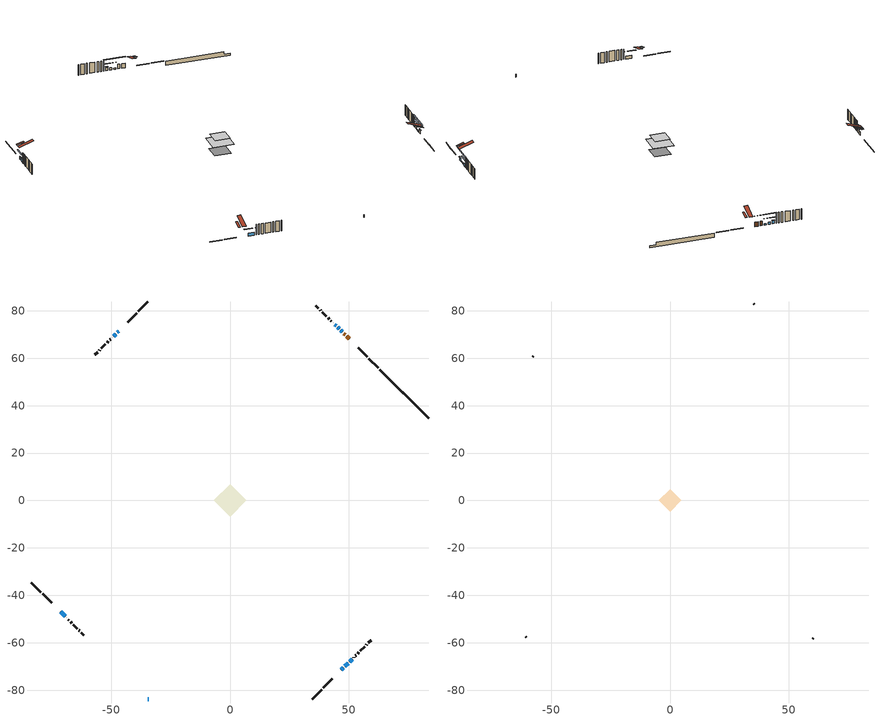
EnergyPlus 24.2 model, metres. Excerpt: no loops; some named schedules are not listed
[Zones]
conditioned space
 floor adiabatic (AdiabaticFloorConstruction): -6.76,0 0,6.76 6.76,0 0,-6.76 z3.35
 floor foundation (Slab1 construction): -5.14,0.12 -0.12,5.14 5.14,-0.12 0.12,-5.14 z-1.16
 wall outside (RimJoist1 construction): 34.68,-83.71 38.66,-79.73 / -83.71,-34.68 -79.73,-38.66 / -34.68,83.71 -38.66,79.73 / 62.51,55.88 58.52,59.87 z0.91:1.21
 wall outside (RimJoist2 construction): 39.32,-79.07 43.17,-75.22 / -79.07,-39.32 -75.22,-43.17 / -39.32,79.07 -43.17,75.22 / 57.86,60.52 54.01,64.38 z0.91:1.21
 wall outside (AdiabaticWallConstruction 1): 50.23,68.16 49.2,69.18 / 48.55,69.84 47.96,70.42 z0.91:2.94
 wall outside (AdiabaticWallConstruction): -34.68,-83.71 -34.26,-83.71 / 50.42,-67.96 51.5,-66.89 z0.91:2.13; 46.96,-71.43 47.78,-70.61 / -48.19,70.2 -49.02,69.37 z0.91:2.43; 47.31,71.08 46.64,71.75 / 48.44,-69.95 49.77,-68.62 z0.91:1.47; 45.99,72.4 45.41,72.98 z0.91:1.98; -46.96,71.43 -47.53,70.86 / 44.76,73.63 44.18,74.21 z0.91:2.38; -71.43,-46.96 -69.56,-48.83 z0.91:2.33
 wall outside (Wall1 construction): 52.16,-66.23 52.23,-66.16 / -68.91,-49.48 -68.84,-49.55 / -49.67,68.72 -49.74,68.65 / 43.52,74.87 43.45,74.93 z0.91:5.79
 wall outside (Wall2 construction): 52.88,-65.5 53.15,-65.24 / -68.18,-50.21 -67.91,-50.47 / -50.4,67.99 -50.66,67.72 / 42.8,75.59 42.53,75.86 z0.91:5.79
 wall outside (Wall3 construction): 53.81,-64.58 54.34,-64.05 / -67.26,-51.13 -66.72,-51.66 / -51.32,67.07 -51.85,66.53 / 41.87,76.52 41.34,77.05 z0.91:5.79
 wall outside (Wall4 construction): 55,-63.39 56.72,-61.66 / -66.07,-52.32 -64.34,-54.05 / -52.51,65.88 -54.24,64.15 / 40.68,77.7 38.96,79.43 z0.91:5.79
 wall outside (Wall5 construction): 57.38,-61.01 57.7,-60.68 / -63.68,-54.7 -63.36,-55.03 / -54.89,63.49 -55.22,63.17 / 38.3,80.09 37.98,80.41 z0.91:5.79
 wall outside (Wall6 construction): 58.36,-60.03 59.48,-58.91 / -62.7,-55.68 -61.58,-56.81 / -55.87,62.51 -56.99,61.39 / 37.32,81.07 36.2,82.19 z0.91:5.79
 wall foundation (FoundationWall1 construction): 63.17,55.22,-1.16 63.17,55.22,0.91 81.66,36.73,0.91 81.66,36.73,-0.21 83.71,34.68,-0.21 83.71,34.68,-1.16
 window (WindowConstruction 7): -34.68,-83.71 -34.27,-83.71 z0.91:2.13
 window (WindowConstruction 6): 46.96,-71.43 47.78,-70.61 z0.91:2.43
 window (WindowConstruction 8): 47.31,71.08 46.64,71.74 z0.91:1.47
 window (WindowConstruction 9): 48.44,-69.95 49.77,-68.62 z0.91:1.47
 window (WindowConstruction): 45.99,72.4 45.41,72.98 z0.91:1.98
 window (WindowConstruction 1): -46.96,71.43 -47.53,70.86 z0.91:2.38
 window (WindowConstruction 2): 50.42,-67.96 51.5,-66.89 z0.91:2.13
 window (WindowConstruction 3): -71.43,-46.96 -69.56,-48.83 z0.91:2.33
 window (WindowConstruction 4): 44.75,73.63 44.18,74.21 z0.91:2.38
 window (WindowConstruction 5): -48.19,70.2 -49.01,69.37 z0.91:2.43
 door (Door): 50.23,68.16 49.21,69.18 z0.91:2.94
 door (Door 1): 48.55,69.84 47.96,70.42 z0.91:2.94
 ceiling adiabatic (AdiabaticFloorConstruction): 0,-6.76 6.76,0 0,6.76 -6.76,0 z3.35
 roof outside (Roof1 construction): 44.42,-73.97,5.79 42.17,-71.71,6.85 41.57,-72.3,6.85 43.83,-74.56,5.79; -73.97,-44.42,5.79 -71.71,-42.17,6.85 -72.3,-41.57,6.85 -74.56,-43.83,5.79; -44.42,73.97,5.79 -42.17,71.71,6.85 -41.57,72.3,6.85 -43.83,74.56,5.79; 52.76,65.63,5.79 50.51,63.37,6.85 51.1,62.78,6.85 53.36,65.03,5.79
attic - vented
 floor to conditioned space (Floor1 construction Reversed): -4.75,0 0,4.75 4.75,0 0,-4.75 z5.79
 wall outside (Wall7 construction): 60.14,-58.25 60.35,-58.04 / -60.93,-57.46 -60.72,-57.67 / -57.65,60.74 -57.86,60.53 / 35.54,82.85 35.33,83.06 z0.91:5.79
 roof outside (Roof2 construction): 46.3,-72.09,5.79 41.67,-67.46,7.97 40.45,-68.68,7.97 45.08,-73.31,5.79; -72.09,-46.3,5.79 -67.46,-41.67,7.97 -68.68,-40.45,7.97 -73.31,-45.08,5.79; -46.3,72.09,5.79 -41.67,67.46,7.97 -40.45,68.68,7.97 -45.08,73.31,5.79; 50.88,67.5,5.79 46.25,62.87,7.97 47.47,61.65,7.97 52.1,66.28,5.79
shading: 47.92,-70.46 46.81,-71.57 47.11,-71.86 48.22,-70.75 z2.64; 43.48,74.91 50.47,67.92 50.76,68.21 43.77,75.2 z5.94; 52.93,-65.46 45.28,-73.11 45.57,-73.4 53.22,-65.75 z5.94; 43.98,74.41 47.42,70.97 47.71,71.26 44.27,74.7 z4.01; -48.97,69.42 -45.52,72.87 -45.81,73.16 -49.26,69.71 z4.41; 52.94,-65.45 48.99,-69.4 49.28,-69.69 53.23,-65.74 z4.16; -68.13,-50.26 -72.87,-45.52 -73.16,-45.81 -68.42,-50.55 z4.36; 44.04,74.35 44.9,73.49 45.19,73.78 44.33,74.64 z2.58; -49.16,69.23 -48.05,70.34 -48.34,70.63 -49.45,69.52 z2.64
[Building]
Building 1: Terrain=Suburbs
[Site:Location]
Erieau AUT_ON: Latitude {deg}=42.25; Longitude {deg}=-81.9; Time Zone {hr}=-5; Elevation {m}=178; Keep Site Location Information=Yes
[Site:GroundTemperature:Shallow]
5.2292, 3.30147, 3.1471, 4.0619, 7.73432, 11.3896, 14.5586, 16.5661, 16.7366, 15.1039, 12.0157, 8.47254
[Site:WaterMainsTemperature]
Calculation Method=Schedule; Temperature Schedule=mains temperature schedule
[Material] Roughness=Rough; Thermal Absorptance=0.9
Name | Thickness {m} | Conductivity {W/m-K} | Density {kg/m3} | Specific Heat {J/kg-K} | Solar Absorptance | Visible Absorptance
asphalt or fiberglass shingles | 0.00635 | 0.162714 | 1121.4 | 1465.45 | 0.91 | 0.91
ceiling stud and cavity | 0.1397 | 0.117536 | 65.682 | 1177.47 | 0.7 | 0.7
concrete 4.0 in. | 0.1016 | 1.803125 | 2242.8 | 837.4 | 0.7 | 0.7
concrete 8.0 in. | 0.2032 | 1.803125 | 2242.8 | 837.4 | 0.7 | 0.7
door material | 0.04445 | 0.188738 | 512.64 | 1214.23 | 0.7 | 0.7
floor covering | 0.0127 | 0.0433444 | 54.468 | 1339.84 | 0.6 | 0.6
floor rigid ins; wall rigid ins | 0.512978 | 0.029427 | 32.04 | 1214.23 | 0.7 | 0.7
floor stud and cavity | 0.1397 | 1.75129 | 37.0049 | 1207.88 | 0.7 | 0.7
furniture material conditioned space 1 | 0.1524 | 0.115458 | 640.8 | 1214.23 | 0.6 | 0.6
gypsum board | 0.0127 | 0.160291 | 801 | 837.4 | 0.6 | 0.6
osb sheathing 0.5 in. | 0.0127 | 0.115458 | 512.64 | 1214.23 | 0.7 | 0.7
osb sheathing 0.75 in. | 0.01905 | 0.115458 | 512.64 | 1214.23 | 0.7 | 0.7
rim joist stud and cavity | 0.0508 | 0.177588 | 50.32683 | 1063.81 | 0.6 | 0.6
rim joist stud and cavity 1 | 0.0508 | 0.648972 | 50.32683 | 1063.81 | 0.6 | 0.6
roof stud and cavity | 0.2032 | 0.172038 | 78.34581 | 1123.46 | 0.7 | 0.7
slab rigid ins | 0.00025908 | 0.029427 | 32.04 | 1214.23 | 0.7 | 0.7
wall stud and cavity | 0.1397 | 0.532503 | 139.0536 | 1170.24 | 0.7 | 0.7
wall stud and cavity 1 | 0.1397 | 0.10224 | 139.0536 | 1170.24 | 0.7 | 0.7
wall stud and cavity 2 | 0.1397 | 0.574952 | 139.0536 | 1170.24 | 0.7 | 0.7
wall stud and cavity 3 | 0.1397 | 0.0986797 | 139.0536 | 1170.24 | 0.7 | 0.7
wall stud and cavity 4 | 0.1397 | 0.558755 | 139.0536 | 1170.24 | 0.7 | 0.7
wall stud and cavity 5 | 0.1397 | 0.158996 | 139.0536 | 1170.24 | 0.7 | 0.7
wall stud and cavity 6 | 0.0889 | 6.9971 | 50.32683 | 1063.81 | 0.6 | 0.6
wall stud and cavity 7 | 0.0889 | 0.380278 | 52.3479 | 1209.89 | 0.7 | 0.7
wall stud and cavity 8 | 0.0889 | 0.391764 | 83.0341 | 1211.67 | 0.7 | 0.7
wood siding | 0.0254 | 0.102417 | 544.68 | 1172.36 | 0.47 | 0.47
wood siding 1 | 0.00254 | 0.102417 | 544.68 | 1172.36 | 0.47 | 0.47
wood siding 2; wood siding 3; wood siding 4 | 0.0254 | 0.102417 | 544.68 | 1172.36 | 0.7 | 0.7
[WindowMaterial:SimpleGlazingSystem]
Name | U-Factor {W/m2-K} | Solar Heat Gain Coefficient
WindowMaterial | 2.50059 | 0.6
WindowMaterial 1 | 2.472769 | 0.61
WindowMaterial 2 | 2.49775 | 0.6
WindowMaterial 3 | 2.37 | 0.65
WindowMaterial 4 | 2.42337 | 0.63
WindowMaterial 5 | 4.98699 | 0.61
WindowMaterial 6 | 2.57668 | 0.56
[Construction]
AdiabaticFloorConstruction: floor stud and cavity, floor rigid ins, osb sheathing 0.75 in., floor covering
AdiabaticWallConstruction: wood siding 3, wall rigid ins, wall stud and cavity 7, gypsum board
AdiabaticWallConstruction 1: wood siding 4, wall rigid ins, wall stud and cavity 7, gypsum board
Door; Door 1: door material
Floor1 construction Reversed: gypsum board, ceiling stud and cavity
FoundationWall1 construction: concrete 8.0 in.
furniture construction conditioned space 1: furniture material conditioned space 1
PartitionWallConstruction: gypsum board, wall stud and cavity 8, gypsum board
RimJoist1 construction: wood siding 2, rim joist stud and cavity
RimJoist2 construction: wood siding 2, rim joist stud and cavity 1
Roof1 construction: asphalt or fiberglass shingles, osb sheathing 0.75 in., roof stud and cavity, gypsum board
Roof2 construction: asphalt or fiberglass shingles
Slab1 construction: slab rigid ins, concrete 4.0 in.
Wall1 construction: wood siding, osb sheathing 0.5 in., wall stud and cavity, gypsum board
Wall2 construction: wood siding, osb sheathing 0.5 in., wall stud and cavity 1, gypsum board
Wall3 construction: wood siding, osb sheathing 0.5 in., wall stud and cavity 2, gypsum board
Wall4 construction: wood siding, osb sheathing 0.5 in., wall stud and cavity 3, gypsum board
Wall5 construction: wood siding, osb sheathing 0.5 in., wall stud and cavity 4, gypsum board
Wall6 construction: wood siding, osb sheathing 0.5 in., wall stud and cavity 5, gypsum board
Wall7 construction: wood siding 1, wall stud and cavity 6
WindowConstruction: WindowMaterial
WindowConstruction 1; WindowConstruction 4: WindowMaterial 1
WindowConstruction 2: WindowMaterial 2
WindowConstruction 3: WindowMaterial 3
WindowConstruction 5; WindowConstruction 6: WindowMaterial 4
WindowConstruction 7: WindowMaterial 5
WindowConstruction 8; WindowConstruction 9: WindowMaterial 6
[Zone] Multiplier=1; Part of Total Floor Area=Yes
Name | Volume {m3}
attic - vented | 16.0161
conditioned space | 339
[Space]
Name | Zone | Volume {m3}
attic - vented 1 | attic - vented | 16.0161
conditioned space 1 | conditioned space | 339
[ZoneInfiltration:EffectiveLeakageArea]
infil attic - vented 1: Zone or Space=attic - vented 1; Schedule=Always On Discrete; Effective Air Leakage Area {cm2}=2169.6; Stack Coefficient=0.00049091; Wind Coefficient=1.497e-05
[ZoneMixing]
whole house fan mix: Zone or Space=attic - vented; Schedule=Always On Continuous; Design Flow Rate Calculation Method=Flow/Zone; Design Flow Rate {m3/s}=0; Source Zone or Space=conditioned space
[SurfaceProperty:ExposedFoundationPerimeter]
Slab1: Exposed Perimeter Calculation Method=TotalExposedPerimeter; Total Exposed Perimeter {m}=29.059
[InternalMass] Zone or ZoneList=conditioned space; Space or SpaceList=conditioned space 1
Name | Construction | Surface Area {m2}
furniture mass conditioned space 1 | furniture construction conditioned space 1 | 57.64
partition wall mass | PartitionWallConstruction | 144.1
[Lights]
interior lighting: Zone or ZoneList or Space or SpaceList=conditioned space 1; Schedule=interior lighting schedule; Design Level Calculation Method=LightingLevel; Lighting Level {W}=343.2; Return Air Fraction=0; Fraction Radiant=0.6; Fraction Visible=0.2; Fraction Replaceable=1
[People]
occupants: Zone or ZoneList or Space or SpaceList=conditioned space 1; Number of People Schedule=occupants schedule; Number of People Calculation Method=People; Number of People=3; Fraction Radiant=0.314171; Sensible Heat Fraction=0.56303; Activity Level Schedule=occupants activity schedule; Carbon Dioxide Generation Rate {m3/s-W}=0; Enable ASHRAE 55 Comfort Warnings=No; Mean Radiant Temperature Calculation Type=EnclosureAveraged
[ElectricEquipment] Zone or ZoneList or Space or SpaceList=conditioned space 1; Design Level Calculation Method=EquipmentLevel
Name | Schedule | Design Level {W} | Fraction Latent | Fraction Radiant | Fraction Lost
clothes dryer | clothes dryer schedule | 140.772 | 0.015 | 0.081 | 0.85
clothes washer | clothes washer schedule | 32.1985 | 0.03 | 0.162 | 0.7
cooking range | cooking range schedule | 215.147 | 0.08 | 0.432 | 0.2
dishwasher | dishwasher schedule | 66.8632 | 0.3 | 0.18 | 0.4
fridge | fridge schedule | 72.9452 | 0 | 0.6 | 0
mech vent bath fan 0 | mech vent bath fan 0 schedule | 2.2 | 0 | 0 | 1
mech vent house fan | mech vent house fan schedule | 0 | 0 | 0 | 1
mech vent house fan cfis | mech vent house fan cfis schedule | 0 | 0 | 0 | 0
misc plug loads | misc plug loads schedule | 494.7 | 0.045 | 0.513 | 0.1
whole house fan | Always On Discrete | 0 | 0 | 0 | 1
[OtherEquipment] Zone or ZoneList or Space or SpaceList=conditioned space 1; Design Level Calculation Method=EquipmentLevel
Name | Fuel Type | Schedule | Design Level {W} | Fraction Latent | Fraction Radiant | Fraction Lost
clothes dryer 1 | Electricity | clothes dryer schedule | 0 | 0.015 | 0.081 | 0.85
cooking range 1 | Electricity | cooking range schedule | 0 | 0.08 | 0.432 | 0.2
general water use latent | None | general water use schedule | 62.594 | 1 | 0 | 0
general water use sensible | None | general water use schedule | -61.6891 | 0 | 0.6 | 0
mech vent house fan latent load | None | Always On Discrete | 0 | 1 | 0 | 0
mech vent house fan sensible load | None | Always On Discrete | 0 | 0 | 0 | 0
water heater energy adjustment1 | NaturalGas | Always On Discrete | 0.01 | 0 | 0 | 1
[ZoneInfiltration:DesignFlowRate] Zone or ZoneList or Space or SpaceList=conditioned space 1; Schedule=Always On Discrete; Design Flow Rate Calculation Method=Flow/Zone; Design Flow Rate {m3/s}=0
infil flow; natural vent flow; whole house fan flow
[Foundation:Kiva]
Foundation Kiva 1: Initial Indoor Air Temperature {C}=18; Wall Height Above Grade {m}=0.90998; Wall Depth Below Slab {m}=0.2032
[Foundation:Kiva:Settings]
Soil Conductivity {W/m-K}=0.849921; Soil Density {kg/m3}=1842.3; Soil Specific Heat {J/kg-K}=418.7; Ground Solar Absorptivity=0.9; Ground Thermal Absorptivity=0.9; Ground Surface Roughness {m}=0.03; Far-Field Width {m}=40; Deep-Ground Boundary Condition=ZeroFlux; Deep-Ground Depth {m}=40; Minimum Cell Dimension {m}=0.2; Maximum Cell Growth Coefficient=3; Simulation Timestep=Timestep
[Exterior:Lights]
exterior lighting: Schedule=exterior lighting schedule; Design Level {W}=75.6
[Schedule:Constant]
Name | Hourly Value
Always On Continuous; mech vent house fan schedule; mech vent house fan cfis schedule; Always On Discrete | 1
occupants activity schedule | 117.228
fridge schedule | 0
[Schedule:Week:Daily]
interior lighting schedule Week Rule - Jan1-Jan27: interior lighting schedule day, interior lighting schedule day, interior lighting schedule day, interior lighting schedule day, interior lighting schedule day, interior lighting schedule day, interior lighting schedule day, interior lighting schedule default day, interior lighting schedule default day, interior lighting schedule default day, interior lighting schedule default day, interior lighting schedule default day
interior lighting schedule Week Rule - Jan28-Feb3: interior lighting schedule day, interior lighting schedule day, interior lighting schedule day, interior lighting schedule day, interior lighting schedule day 1, interior lighting schedule day 1, interior lighting schedule day 1, interior lighting schedule default day, interior lighting schedule default day, interior lighting schedule default day, interior lighting schedule default day, interior lighting schedule default day
interior lighting schedule Week Rule - Feb4-Feb24: interior lighting schedule day 1, interior lighting schedule day 1, interior lighting schedule day 1, interior lighting schedule day 1, interior lighting schedule day 1, interior lighting schedule day 1, interior lighting schedule day 1, interior lighting schedule default day, interior lighting schedule default day, interior lighting schedule default day, interior lighting schedule default day, interior lighting schedule default day
interior lighting schedule Week Rule - Feb25-Mar3: interior lighting schedule day 1, interior lighting schedule day 1, interior lighting schedule day 1, interior lighting schedule day 1, interior lighting schedule day 2, interior lighting schedule day 2, interior lighting schedule day 2, interior lighting schedule default day, interior lighting schedule default day, interior lighting schedule default day, interior lighting schedule default day, interior lighting schedule default day
interior lighting schedule Week Rule - Mar4-Mar31: interior lighting schedule day 2, interior lighting schedule day 2, interior lighting schedule day 2, interior lighting schedule day 2, interior lighting schedule day 2, interior lighting schedule day 2, interior lighting schedule day 2, interior lighting schedule default day, interior lighting schedule default day, interior lighting schedule default day, interior lighting schedule default day, interior lighting schedule default day
interior lighting schedule Week Rule - Apr1-Apr28: interior lighting schedule day 3, interior lighting schedule day 3, interior lighting schedule day 3, interior lighting schedule day 3, interior lighting schedule day 3, interior lighting schedule day 3, interior lighting schedule day 3, interior lighting schedule default day, interior lighting schedule default day, interior lighting schedule default day, interior lighting schedule default day, interior lighting schedule default day
interior lighting schedule Week Rule - Apr29-May5: interior lighting schedule day 3, interior lighting schedule day 3, interior lighting schedule day 4, interior lighting schedule day 4, interior lighting schedule day 4, interior lighting schedule day 4, interior lighting schedule day 4, interior lighting schedule default day, interior lighting schedule default day, interior lighting schedule default day, interior lighting schedule default day, interior lighting schedule default day
interior lighting schedule Week Rule - May6-May26: interior lighting schedule day 4, interior lighting schedule day 4, interior lighting schedule day 4, interior lighting schedule day 4, interior lighting schedule day 4, interior lighting schedule day 4, interior lighting schedule day 4, interior lighting schedule default day, interior lighting schedule default day, interior lighting schedule default day, interior lighting schedule default day, interior lighting schedule default day
interior lighting schedule Week Rule - May27-Jun2: interior lighting schedule day 4, interior lighting schedule day 4, interior lighting schedule day 4, interior lighting schedule day 4, interior lighting schedule day 4, interior lighting schedule day 5, interior lighting schedule day 5, interior lighting schedule default day, interior lighting schedule default day, interior lighting schedule default day, interior lighting schedule default day, interior lighting schedule default day
interior lighting schedule Week Rule - Jun3-Jun30: interior lighting schedule day 5, interior lighting schedule day 5, interior lighting schedule day 5, interior lighting schedule day 5, interior lighting schedule day 5, interior lighting schedule day 5, interior lighting schedule day 5, interior lighting schedule default day, interior lighting schedule default day, interior lighting schedule default day, interior lighting schedule default day, interior lighting schedule default day
interior lighting schedule Week Rule - Jul1-Jul28: interior lighting schedule day 6, interior lighting schedule day 6, interior lighting schedule day 6, interior lighting schedule day 6, interior lighting schedule day 6, interior lighting schedule day 6, interior lighting schedule day 6, interior lighting schedule default day, interior lighting schedule default day, interior lighting schedule default day, interior lighting schedule default day, interior lighting schedule default day
interior lighting schedule Week Rule - Jul29-Aug4: interior lighting schedule day 6, interior lighting schedule day 6, interior lighting schedule day 6, interior lighting schedule day 7, interior lighting schedule day 7, interior lighting schedule day 7, interior lighting schedule day 7, interior lighting schedule default day, interior lighting schedule default day, interior lighting schedule default day, interior lighting schedule default day, interior lighting schedule default day
interior lighting schedule Week Rule - Aug5-Aug25: interior lighting schedule day 7, interior lighting schedule day 7, interior lighting schedule day 7, interior lighting schedule day 7, interior lighting schedule day 7, interior lighting schedule day 7, interior lighting schedule day 7, interior lighting schedule default day, interior lighting schedule default day, interior lighting schedule default day, interior lighting schedule default day, interior lighting schedule default day
interior lighting schedule Week Rule - Aug26-Sep1: interior lighting schedule day 7, interior lighting schedule day 7, interior lighting schedule day 7, interior lighting schedule day 7, interior lighting schedule day 7, interior lighting schedule day 7, interior lighting schedule day 8, interior lighting schedule default day, interior lighting schedule default day, interior lighting schedule default day, interior lighting schedule default day, interior lighting schedule default day
interior lighting schedule Week Rule - Sep2-Sep29: interior lighting schedule day 8, interior lighting schedule day 8, interior lighting schedule day 8, interior lighting schedule day 8, interior lighting schedule day 8, interior lighting schedule day 8, interior lighting schedule day 8, interior lighting schedule default day, interior lighting schedule default day, interior lighting schedule default day, interior lighting schedule default day, interior lighting schedule default day
interior lighting schedule Week Rule - Sep30-Oct6: interior lighting schedule day 8, interior lighting schedule day 9, interior lighting schedule day 9, interior lighting schedule day 9, interior lighting schedule day 9, interior lighting schedule day 9, interior lighting schedule day 9, interior lighting schedule default day, interior lighting schedule default day, interior lighting schedule default day, interior lighting schedule default day, interior lighting schedule default day
interior lighting schedule Week Rule - Oct7-Oct27: interior lighting schedule day 9, interior lighting schedule day 9, interior lighting schedule day 9, interior lighting schedule day 9, interior lighting schedule day 9, interior lighting schedule day 9, interior lighting schedule day 9, interior lighting schedule default day, interior lighting schedule default day, interior lighting schedule default day, interior lighting schedule default day, interior lighting schedule default day
interior lighting schedule Week Rule - Oct28-Nov3: interior lighting schedule day 9, interior lighting schedule day 9, interior lighting schedule day 9, interior lighting schedule day 9, interior lighting schedule day 10, interior lighting schedule day 10, interior lighting schedule day 10, interior lighting schedule default day, interior lighting schedule default day, interior lighting schedule default day, interior lighting schedule default day, interior lighting schedule default day
interior lighting schedule Week Rule - Nov4-Nov24: interior lighting schedule day 10, interior lighting schedule day 10, interior lighting schedule day 10, interior lighting schedule day 10, interior lighting schedule day 10, interior lighting schedule day 10, interior lighting schedule day 10, interior lighting schedule default day, interior lighting schedule default day, interior lighting schedule default day, interior lighting schedule default day, interior lighting schedule default day
interior lighting schedule Week Rule - Nov25-Dec1: interior lighting schedule day 10, interior lighting schedule day 10, interior lighting schedule day 10, interior lighting schedule day 10, interior lighting schedule day 10, interior lighting schedule day 10, interior lighting schedule day 11, interior lighting schedule default day, interior lighting schedule default day, interior lighting schedule default day, interior lighting schedule default day, interior lighting schedule default day
interior lighting schedule Week Rule - Dec2-Dec31: interior lighting schedule day 11, interior lighting schedule day 11, interior lighting schedule day 11, interior lighting schedule day 11, interior lighting schedule day 11, interior lighting schedule day 11, interior lighting schedule day 11, interior lighting schedule default day, interior lighting schedule default day, interior lighting schedule default day, interior lighting schedule default day, interior lighting schedule default day
occupants schedule Week Rule - Jan1-Dec31: occupants schedule day, occupants schedule day, occupants schedule day, occupants schedule day, occupants schedule day, occupants schedule day, occupants schedule day, occupants schedule default day, occupants schedule default day, occupants schedule default day, occupants schedule default day, occupants schedule default day
clothes dryer schedule Week Rule - Jan1-Dec31: clothes dryer schedule day, clothes dryer schedule day, clothes dryer schedule day, clothes dryer schedule day, clothes dryer schedule day, clothes dryer schedule day, clothes dryer schedule day, clothes dryer schedule default day, clothes dryer schedule default day, clothes dryer schedule default day, clothes dryer schedule default day, clothes dryer schedule default day
clothes washer schedule Week Rule - Jan1-Dec31: clothes washer schedule day, clothes washer schedule day, clothes washer schedule day, clothes washer schedule day, clothes washer schedule day, clothes washer schedule day, clothes washer schedule day, clothes washer schedule default day, clothes washer schedule default day, clothes washer schedule default day, clothes washer schedule default day, clothes washer schedule default day
cooking range schedule Week Rule - Jan1-Dec31: cooking range schedule day, cooking range schedule day, cooking range schedule day, cooking range schedule day, cooking range schedule day, cooking range schedule day, cooking range schedule day, cooking range schedule default day, cooking range schedule default day, cooking range schedule default day, cooking range schedule default day, cooking range schedule default day
dishwasher schedule Week Rule - Jan1-Dec31: dishwasher schedule day, dishwasher schedule day, dishwasher schedule day, dishwasher schedule day, dishwasher schedule day, dishwasher schedule day, dishwasher schedule day, dishwasher schedule default day, dishwasher schedule default day, dishwasher schedule default day, dishwasher schedule default day, dishwasher schedule default day
mech vent bath fan 0 schedule Week Rule - Jan1-Dec31: mech vent bath fan 0 schedule day, mech vent bath fan 0 schedule day, mech vent bath fan 0 schedule day, mech vent bath fan 0 schedule day, mech vent bath fan 0 schedule day, mech vent bath fan 0 schedule day, mech vent bath fan 0 schedule day, mech vent bath fan 0 schedule default day, mech vent bath fan 0 schedule default day, mech vent bath fan 0 schedule default day, mech vent bath fan 0 schedule default day, mech vent bath fan 0 schedule default day
misc plug loads schedule Week Rule - Jan1-Dec31: misc plug loads schedule day, misc plug loads schedule day, misc plug loads schedule day, misc plug loads schedule day, misc plug loads schedule day, misc plug loads schedule day, misc plug loads schedule day, misc plug loads schedule default day, misc plug loads schedule default day, misc plug loads schedule default day, misc plug loads schedule default day, misc plug loads schedule default day
general water use schedule Week Rule - Jan1-Dec31: general water use schedule day, general water use schedule day, general water use schedule day, general water use schedule day, general water use schedule day, general water use schedule day, general water use schedule day, general water use schedule default day, general water use schedule default day, general water use schedule default day, general water use schedule default day, general water use schedule default day
exterior lighting schedule Week Rule - Jan1-Jan27: exterior lighting schedule day, exterior lighting schedule day, exterior lighting schedule day, exterior lighting schedule day, exterior lighting schedule day, exterior lighting schedule day, exterior lighting schedule day, exterior lighting schedule default day, exterior lighting schedule default day, exterior lighting schedule default day, exterior lighting schedule default day, exterior lighting schedule default day
exterior lighting schedule Week Rule - Jan28-Feb3: exterior lighting schedule day, exterior lighting schedule day, exterior lighting schedule day, exterior lighting schedule day, exterior lighting schedule day 1, exterior lighting schedule day 1, exterior lighting schedule day 1, exterior lighting schedule default day, exterior lighting schedule default day, exterior lighting schedule default day, exterior lighting schedule default day, exterior lighting schedule default day
exterior lighting schedule Week Rule - Feb4-Feb24: exterior lighting schedule day 1, exterior lighting schedule day 1, exterior lighting schedule day 1, exterior lighting schedule day 1, exterior lighting schedule day 1, exterior lighting schedule day 1, exterior lighting schedule day 1, exterior lighting schedule default day, exterior lighting schedule default day, exterior lighting schedule default day, exterior lighting schedule default day, exterior lighting schedule default day
exterior lighting schedule Week Rule - Feb25-Mar3: exterior lighting schedule day 1, exterior lighting schedule day 1, exterior lighting schedule day 1, exterior lighting schedule day 1, exterior lighting schedule day 2, exterior lighting schedule day 2, exterior lighting schedule day 2, exterior lighting schedule default day, exterior lighting schedule default day, exterior lighting schedule default day, exterior lighting schedule default day, exterior lighting schedule default day
exterior lighting schedule Week Rule - Mar4-Mar31: exterior lighting schedule day 2, exterior lighting schedule day 2, exterior lighting schedule day 2, exterior lighting schedule day 2, exterior lighting schedule day 2, exterior lighting schedule day 2, exterior lighting schedule day 2, exterior lighting schedule default day, exterior lighting schedule default day, exterior lighting schedule default day, exterior lighting schedule default day, exterior lighting schedule default day
exterior lighting schedule Week Rule - Apr1-Apr28: exterior lighting schedule day 3, exterior lighting schedule day 3, exterior lighting schedule day 3, exterior lighting schedule day 3, exterior lighting schedule day 3, exterior lighting schedule day 3, exterior lighting schedule day 3, exterior lighting schedule default day, exterior lighting schedule default day, exterior lighting schedule default day, exterior lighting schedule default day, exterior lighting schedule default day
exterior lighting schedule Week Rule - Apr29-May5: exterior lighting schedule day 3, exterior lighting schedule day 3, exterior lighting schedule day 4, exterior lighting schedule day 4, exterior lighting schedule day 4, exterior lighting schedule day 4, exterior lighting schedule day 4, exterior lighting schedule default day, exterior lighting schedule default day, exterior lighting schedule default day, exterior lighting schedule default day, exterior lighting schedule default day
exterior lighting schedule Week Rule - May6-May26: exterior lighting schedule day 4, exterior lighting schedule day 4, exterior lighting schedule day 4, exterior lighting schedule day 4, exterior lighting schedule day 4, exterior lighting schedule day 4, exterior lighting schedule day 4, exterior lighting schedule default day, exterior lighting schedule default day, exterior lighting schedule default day, exterior lighting schedule default day, exterior lighting schedule default day
exterior lighting schedule Week Rule - May27-Jun2: exterior lighting schedule day 4, exterior lighting schedule day 4, exterior lighting schedule day 4, exterior lighting schedule day 4, exterior lighting schedule day 4, exterior lighting schedule day 5, exterior lighting schedule day 5, exterior lighting schedule default day, exterior lighting schedule default day, exterior lighting schedule default day, exterior lighting schedule default day, exterior lighting schedule default day
exterior lighting schedule Week Rule - Jun3-Jun30: exterior lighting schedule day 5, exterior lighting schedule day 5, exterior lighting schedule day 5, exterior lighting schedule day 5, exterior lighting schedule day 5, exterior lighting schedule day 5, exterior lighting schedule day 5, exterior lighting schedule default day, exterior lighting schedule default day, exterior lighting schedule default day, exterior lighting schedule default day, exterior lighting schedule default day
exterior lighting schedule Week Rule - Jul1-Jul28: exterior lighting schedule day 6, exterior lighting schedule day 6, exterior lighting schedule day 6, exterior lighting schedule day 6, exterior lighting schedule day 6, exterior lighting schedule day 6, exterior lighting schedule day 6, exterior lighting schedule default day, exterior lighting schedule default day, exterior lighting schedule default day, exterior lighting schedule default day, exterior lighting schedule default day
exterior lighting schedule Week Rule - Jul29-Aug4: exterior lighting schedule day 6, exterior lighting schedule day 6, exterior lighting schedule day 6, exterior lighting schedule day 7, exterior lighting schedule day 7, exterior lighting schedule day 7, exterior lighting schedule day 7, exterior lighting schedule default day, exterior lighting schedule default day, exterior lighting schedule default day, exterior lighting schedule default day, exterior lighting schedule default day
exterior lighting schedule Week Rule - Aug5-Aug25: exterior lighting schedule day 7, exterior lighting schedule day 7, exterior lighting schedule day 7, exterior lighting schedule day 7, exterior lighting schedule day 7, exterior lighting schedule day 7, exterior lighting schedule day 7, exterior lighting schedule default day, exterior lighting schedule default day, exterior lighting schedule default day, exterior lighting schedule default day, exterior lighting schedule default day
exterior lighting schedule Week Rule - Aug26-Sep1: exterior lighting schedule day 7, exterior lighting schedule day 7, exterior lighting schedule day 7, exterior lighting schedule day 7, exterior lighting schedule day 7, exterior lighting schedule day 7, exterior lighting schedule day 8, exterior lighting schedule default day, exterior lighting schedule default day, exterior lighting schedule default day, exterior lighting schedule default day, exterior lighting schedule default day
exterior lighting schedule Week Rule - Sep2-Sep29: exterior lighting schedule day 8, exterior lighting schedule day 8, exterior lighting schedule day 8, exterior lighting schedule day 8, exterior lighting schedule day 8, exterior lighting schedule day 8, exterior lighting schedule day 8, exterior lighting schedule default day, exterior lighting schedule default day, exterior lighting schedule default day, exterior lighting schedule default day, exterior lighting schedule default day
[Schedule:Year]
interior lighting schedule: interior lighting schedule Week Rule - Jan1-Jan27, 1, 1, 1, 27, interior lighting schedule Week Rule - Jan28-Feb3, 1, 28, 2, 3, interior lighting schedule Week Rule - Feb4-Feb24, 2, 4, 2, 24, interior lighting schedule Week Rule - Feb25-Mar3, 2, 25, 3, 3, interior lighting schedule Week Rule - Mar4-Mar31, 3, 4, 3, 31, interior lighting schedule Week Rule - Apr1-Apr28, 4, 1, 4, 28, interior lighting schedule Week Rule - Apr29-May5, 4, 29, 5, 5, interior lighting schedule Week Rule - May6-May26, 5, 6, 5, 26, interior lighting schedule Week Rule - May27-Jun2, 5, 27, 6, 2, interior lighting schedule Week Rule - Jun3-Jun30, 6, 3, 6, 30, interior lighting schedule Week Rule - Jul1-Jul28, 7, 1, 7, 28, interior lighting schedule Week Rule - Jul29-Aug4, 7, 29, 8, 4, interior lighting schedule Week Rule - Aug5-Aug25, 8, 5, 8, 25, interior lighting schedule Week Rule - Aug26-Sep1, 8, 26, 9, 1, interior lighting schedule Week Rule - Sep2-Sep29, 9, 2, 9, 29, interior lighting schedule Week Rule - Sep30-Oct6, 9, 30, 10, 6, interior lighting schedule Week Rule - Oct7-Oct27, 10, 7, 10, 27, interior lighting schedule Week Rule - Oct28-Nov3, 10, 28, 11, 3, interior lighting schedule Week Rule - Nov4-Nov24, 11, 4, 11, 24, interior lighting schedule Week Rule - Nov25-Dec1, 11, 25, 12, 1, interior lighting schedule Week Rule - Dec2-Dec31, 12, 2, 12, 31
occupants schedule: occupants schedule Week Rule - Jan1-Dec31, 1, 1, 12, 31
clothes dryer schedule: clothes dryer schedule Week Rule - Jan1-Dec31, 1, 1, 12, 31
clothes washer schedule: clothes washer schedule Week Rule - Jan1-Dec31, 1, 1, 12, 31
cooking range schedule: cooking range schedule Week Rule - Jan1-Dec31, 1, 1, 12, 31
dishwasher schedule: dishwasher schedule Week Rule - Jan1-Dec31, 1, 1, 12, 31
mech vent bath fan 0 schedule: mech vent bath fan 0 schedule Week Rule - Jan1-Dec31, 1, 1, 12, 31
misc plug loads schedule: misc plug loads schedule Week Rule - Jan1-Dec31, 1, 1, 12, 31
general water use schedule: general water use schedule Week Rule - Jan1-Dec31, 1, 1, 12, 31
exterior lighting schedule: exterior lighting schedule Week Rule - Jan1-Jan27, 1, 1, 1, 27, exterior lighting schedule Week Rule - Jan28-Feb3, 1, 28, 2, 3, exterior lighting schedule Week Rule - Feb4-Feb24, 2, 4, 2, 24, exterior lighting schedule Week Rule - Feb25-Mar3, 2, 25, 3, 3, exterior lighting schedule Week Rule - Mar4-Mar31, 3, 4, 3, 31, exterior lighting schedule Week Rule - Apr1-Apr28, 4, 1, 4, 28, exterior lighting schedule Week Rule - Apr29-May5, 4, 29, 5, 5, exterior lighting schedule Week Rule - May6-May26, 5, 6, 5, 26, exterior lighting schedule Week Rule - May27-Jun2, 5, 27, 6, 2, exterior lighting schedule Week Rule - Jun3-Jun30, 6, 3, 6, 30, exterior lighting schedule Week Rule - Jul1-Jul28, 7, 1, 7, 28, exterior lighting schedule Week Rule - Jul29-Aug4, 7, 29, 8, 4, exterior lighting schedule Week Rule - Aug5-Aug25, 8, 5, 8, 25, exterior lighting schedule Week Rule - Aug26-Sep1, 8, 26, 9, 1, exterior lighting schedule Week Rule - Sep2-Sep29, 9, 2, 9, 29, exterior lighting schedule Week Rule - Sep30-Oct6, 9, 30, 10, 6, exterior lighting schedule Week Rule - Oct7-Oct27, 10, 7, 10, 27, exterior lighting schedule Week Rule - Oct28-Nov3, 10, 28, 11, 3, exterior lighting schedule Week Rule - Nov4-Nov24, 11, 4, 11, 24, exterior lighting schedule Week Rule - Nov25-Dec1, 11, 25, 12, 1, exterior lighting schedule Week Rule - Dec2-Dec31, 12, 2, 12, 31
[Schedule:Compact]
mains temperature schedule: Through: 01/01, For: AllDays, Until: 24:00, 8.89333, Through: 01/02, For: AllDays, Until: 24:00, 8.82722, Through: 01/03, For: AllDays, Until: 24:00, 8.76167, Through: 01/04, For: AllDays, Until: 24:00, 8.69778, Through: 01/05, For: AllDays, Until: 24:00, 8.635, Through: 01/06, For: AllDays, Until: 24:00, 8.57333, Through: 01/07, For: AllDays, Until: 24:00, 8.51333, Through: 01/08, For: AllDays, Until: 24:00, 8.455, Through: 01/09, For: AllDays, Until: 24:00, 8.39778, Through: 01/10, For: AllDays, Until: 24:00, 8.34167, Through: 01/11, For: AllDays, Until: 24:00, 8.28722, Through: 01/12, For: AllDays, Until: 24:00, 8.23444, Through: 01/13, For: AllDays, Until: 24:00, 8.18278, Through: 01/14, For: AllDays, Until: 24:00, 8.13222, Through: 01/15, For: AllDays, Until: 24:00, 8.08389, Through: 01/16, For: AllDays, Until: 24:00, 8.03667, Through: 01/17, For: AllDays, Until: 24:00, 7.99111, Through: 01/18, For: AllDays, Until: 24:00, 7.94667, Through: 01/19, For: AllDays, Until: 24:00, 7.90389, Through: 01/20, For: AllDays, Until: 24:00, 7.86278, Through: 01/21, For: AllDays, Until: 24:00, 7.82333, Through: 01/22, For: AllDays, Until: 24:00, 7.78556, Through: 01/23, For: AllDays, Until: 24:00, 7.74889, Through: 01/24, For: AllDays, Until: 24:00, 7.71444, Through: 01/25, For: AllDays, Until: 24:00, 7.68111, Through: 01/26, For: AllDays, Until: 24:00, 7.64944, Through: 01/27, For: AllDays, Until: 24:00, 7.61944, Through: 01/28, For: AllDays, Until: 24:00, 7.59111, Through: 01/29, For: AllDays, Until: 24:00, 7.56444, Through: 01/30, For: AllDays, Until: 24:00, 7.53944, Through: 01/31, For: AllDays, Until: 24:00, 7.51611, Through: 02/01, For: AllDays, Until: 24:00, 7.49444, Through: 02/02, For: AllDays, Until: 24:00, 7.47389, Through: 02/03, For: AllDays, Until: 24:00, 7.45556, Through: 02/04, For: AllDays, Until: 24:00, 7.43889, Through: 02/05, For: AllDays, Until: 24:00, 7.42389, Through: 02/06, For: AllDays, Until: 24:00, 7.41056, Through: 02/07, For: AllDays, Until: 24:00, 7.39889, Through: 02/08, For: AllDays, Until: 24:00, 7.38833, Through: 02/09, For: AllDays, Until: 24:00, 7.38, Through: 02/10, For: AllDays, Until: 24:00, 7.37389, Through: 02/11, For: AllDays, Until: 24:00, 7.36889, Through: 02/12, For: AllDays, Until: 24:00, 7.36556, Through: 02/13, For: AllDays, Until: 24:00, 7.36389, Through: 02/14, For: AllDays, Until: 24:00, 7.36389, Through: 02/15, For: AllDays, Until: 24:00, 7.36611, Through: 02/16, For: AllDays, Until: 24:00, 7.36944, Through: 02/17, For: AllDays, Until: 24:00, 7.375, Through: 02/18, For: AllDays, Until: 24:00, 7.38167, Through: 02/19, For: AllDays, Until: 24:00, 7.39056, Through: 02/20, For: AllDays, Until: 24:00, 7.40056, Through: 02/21, For: AllDays, Until: 24:00, 7.41278, Through: 02/22, For: AllDays, Until: 24:00, 7.42667, Through: 02/23, For: AllDays, Until: 24:00, 7.44222, Through: 02/24, For: AllDays, Until: 24:00, 7.45889, Through: 02/25, For: AllDays, Until: 24:00, 7.47778, Through: 02/26, For: AllDays, Until: 24:00, 7.49833, Through: 02/27, For: AllDays, Until: 24:00, 7.52056, Through: 02/28, For: AllDays, Until: 24:00, 7.54444, Through: 03/01, For: AllDays, Until: 24:00, 7.56944, Through: 03/02, For: AllDays, Until: 24:00, 7.59667, Through: 03/03, For: AllDays, Until: 24:00, 7.62556, Through: 03/04, For: AllDays, Until: 24:00, 7.65556, Through: 03/05, For: AllDays, Until: 24:00, 7.68778, Through: 03/06, For: AllDays, Until: 24:00, 7.72111, Through: 03/07, For: AllDays, Until: 24:00, 7.75611, Through: 03/08, For: AllDays, Until: 24:00, 7.79278, Through: 03/09, For: AllDays, Until: 24:00, 7.83111, Through: 03/10, For: AllDays, Until: 24:00, 7.87111, Through: 03/11, For: AllDays, Until: 24:00, 7.91222, Through: 03/12, For: AllDays, Until: 24:00, 7.95556, Through: 03/13, For: AllDays, Until: 24:00, 8, Through: 03/14, For: AllDays, Until: 24:00, 8.04556, Through: 03/15, For: AllDays, Until: 24:00, 8.09333, Through: 03/16, For: AllDays, Until: 24:00, 8.14222, Through: 03/17, For: AllDays, Until: 24:00, 8.19278, Through: 03/18, For: AllDays, Until: 24:00, 8.24444, Through: 03/19, For: AllDays, Until: 24:00, 8.29778, Through: 03/20, For: AllDays, Until: 24:00, 8.35278, Through: 03/21, For: AllDays, Until: 24:00, 8.40889, Through: 03/22, For: AllDays, Until: 24:00, 8.46611, Through: 03/23, For: AllDays, Until: 24:00, 8.52556, Through: 03/24, For: AllDays, Until: 24:00, 8.58556, Through: 03/25, For: AllDays, Until: 24:00, 8.64722, Through: 03/26, For: AllDays, Until: 24:00, 8.71, Through: 03/27, For: AllDays, Until: 24:00, 8.77444, Through: 03/28, For: AllDays, Until: 24:00, 8.84, Through: 03/29, For: AllDays, Until: 24:00, 8.90667, Through: 03/30, For: AllDays, Until: 24:00, 8.975, Through: 03/31, For: AllDays, Until: 24:00, 9.04389, Through: 04/01, For: AllDays, Until: 24:00, 9.11444, Through: 04/02, For: AllDays, Until: 24:00, 9.18611, Through: 04/03, For: AllDays, Until: 24:00, 9.25889, Through: 04/04, For: AllDays, Until: 24:00, 9.33278, Through: 04/05, For: AllDays, Until: 24:00, 9.40833, Through: 04/06, For: AllDays, Until: 24:00, 9.48444, Through: 04/07, For: AllDays, Until: 24:00, 9.56167, Through: 04/08, For: AllDays, Until: 24:00, 9.64, Through: 04/09, For: AllDays, Until: 24:00, 9.71889, Through: 04/10, For: AllDays, Until: 24:00, 9.79944, Through: 04/11, For: AllDays, Until: 24:00, 9.88056, Through: 04/12, For: AllDays, Until: 24:00, 9.96333, Through: 04/13, For: AllDays, Until: 24:00, 10.0461, Through: 04/14, For: AllDays, Until: 24:00, 10.1306, Through: 04/15, For: AllDays, Until: 24:00, 10.2156, Through: 04/16, For: AllDays, Until: 24:00, 10.3011, Through: 04/17, For: AllDays, Until: 24:00, 10.3878, Through: 04/18, For: AllDays, Until: 24:00, 10.4756, Through: 04/19, For: AllDays, Until: 24:00, 10.5639, Through: 04/20, For: AllDays, Until: 24:00, 10.6528, Through: 04/21, For: AllDays, Until: 24:00, 10.7422, Through: 04/22, For: AllDays, Until: 24:00, 10.8328, Through: 04/23, For: AllDays, Until: 24:00, 10.9239, Through: 04/24, For: AllDays, Until: 24:00, 11.0156, Through: 04/25, For: AllDays, Until: 24:00, 11.1083, Through: 04/26, For: AllDays, Until: 24:00, 11.2011, Through: 04/27, For: AllDays, Until: 24:00, 11.295, Through: 04/28, For: AllDays, Until: 24:00, 11.3889, Through: 04/29, For: AllDays, Until: 24:00, 11.4833, Through: 04/30, For: AllDays, Until: 24:00, 11.5783, Through: 05/01, For: AllDays, Until: 24:00, 11.6739, Through: 05/02, For: AllDays, Until: 24:00, 11.77, Through: 05/03, For: AllDays, Until: 24:00, 11.8661, Through: 05/04, For: AllDays, Until: 24:00, 11.9633, Through: 05/05, For: AllDays, Until: 24:00, 12.06, Through: 05/06, For: AllDays, Until: 24:00, 12.1578, Through: 05/07, For: AllDays, Until: 24:00, 12.255, Through: 05/08, For: AllDays, Until: 24:00, 12.3533, Through: 05/09, For: AllDays, Until: 24:00, 12.4511, Through: 05/10, For: AllDays, Until: 24:00, 12.5494, Through: 05/11, For: AllDays, Until: 24:00, 12.6483, Through: 05/12, For: AllDays, Until: 24:00, 12.7467, Through: 05/13, For: AllDays, Until: 24:00, 12.8456, Through: 05/14, For: AllDays, Until: 24:00, 12.9444, Through: 05/15, For: AllDays, Until: 24:00, 13.0433, Through: 05/16, For: AllDays, Until: 24:00, 13.1422, Through: 05/17, For: AllDays, Until: 24:00, 13.2411, Through: 05/18, For: AllDays, Until: 24:00, 13.34, Through: 05/19, For: AllDays, Until: 24:00, 13.4383, Through: 05/20, For: AllDays, Until: 24:00, 13.5372, Through: 05/21, For: AllDays, Until: 24:00, 13.6356, Through: 05/22, For: AllDays, Until: 24:00, 13.7339, Through: 05/23, For: AllDays, Until: 24:00, 13.8322, Through: 05/24, For: AllDays, Until: 24:00, 13.9306, Through: 05/25, For: AllDays, Until: 24:00, 14.0283, Through: 05/26, For: AllDays, Until: 24:00, 14.1256, Through: 05/27, For: AllDays, Until: 24:00, 14.2228, Through: 05/28, For: AllDays, Until: 24:00, 14.3194, Through: 05/29, For: AllDays, Until: 24:00, 14.4161, Through: 05/30, For: AllDays, Until: 24:00, 14.5122, Through: 05/31, For: AllDays, Until: 24:00, 14.6078, Through: 06/01, For: AllDays, Until: 24:00, 14.7033, Through: 06/02, For: AllDays, Until: 24:00, 14.7978, Through: 06/03, For: AllDays, Until: 24:00, 14.8922, Through: 06/04, For: AllDays, Until: 24:00, 14.9861, Through: 06/05, For: AllDays, Until: 24:00, 15.0789, Through: 06/06, For: AllDays, Until: 24:00, 15.1717, Through: 06/07, For: AllDays, Until: 24:00, 15.2639, Through: 06/08, For: AllDays, Until: 24:00, 15.355, Through: 06/09, For: AllDays, Until: 24:00, 15.4456, Through: 06/10, For: AllDays, Until: 24:00, 15.5356, Through: 06/11, For: AllDays, Until: 24:00, 15.625, Through: 06/12, For: AllDays, Until: 24:00, 15.7139, Through: 06/13, For: AllDays, Until: 24:00, 15.8017, Through: 06/14, For: AllDays, Until: 24:00, 15.8883, Through: 06/15, For: AllDays, Until: 24:00, 15.9744, Through: 06/16, For: AllDays, Until: 24:00, 16.06, Through: 06/17, For: AllDays, Until: 24:00, 16.1444, Through: 06/18, For: AllDays, Until: 24:00, 16.2278, Through: 06/19, For: AllDays, Until: 24:00, 16.3106, Through: 06/20, For: AllDays, Until: 24:00, 16.3922, Through: 06/21, For: AllDays, Until: 24:00, 16.4728, Through: 06/22, For: AllDays, Until: 24:00, 16.5522, Through: 06/23, For: AllDays, Until: 24:00, 16.6311, Through: 06/24, For: AllDays, Until: 24:00, 16.7089, Through: 06/25, For: AllDays, Until: 24:00, 16.7856, Through: 06/26, For: AllDays, Until: 24:00, 16.8606, Through: 06/27, For: AllDays, Until: 24:00, 16.935, Through: 06/28, For: AllDays, Until: 24:00, 17.0083, Through: 06/29, For: AllDays, Until: 24:00, 17.0806, Through: 06/30, For: AllDays, Until: 24:00, 17.1511, Through: 07/01, For: AllDays, Until: 24:00, 17.2211, Through: 07/02, For: AllDays, Until: 24:00, 17.2894, Through: 07/03, For: AllDays, Until: 24:00, 17.3567, Through: 07/04, For: AllDays, Until: 24:00, 17.4228, Through: 07/05, For: AllDays, Until: 24:00, 17.4878, Through: 07/06, For: AllDays, Until: 24:00, 17.5511, Through: 07/07, For: AllDays, Until: 24:00, 17.6133, Through: 07/08, For: AllDays, Until: 24:00, 17.6739, Through: 07/09, For: AllDays, Until: 24:00, 17.7333, Through: 07/10, For: AllDays, Until: 24:00, 17.7911, Through: 07/11, For: AllDays, Until: 24:00, 17.8478, Through: 07/12, For: AllDays, Until: 24:00, 17.9033, Through: 07/13, For: AllDays, Until: 24:00, 17.9572, Through: 07/14, For: AllDays, Until: 24:00, 18.0094, Through: 07/15, For: AllDays, Until: 24:00, 18.0606, Through: 07/16, For: AllDays, Until: 24:00, 18.11, Through: 07/17, For: AllDays, Until: 24:00, 18.1578, Through: 07/18, For: AllDays, Until: 24:00, 18.2044, Through: 07/19, For: AllDays, Until: 24:00, 18.2494, Through: 07/20, For: AllDays, Until: 24:00, 18.2928, Through: 07/21, For: AllDays, Until: 24:00, 18.335, Through: 07/22, For: AllDays, Until: 24:00, 18.3756, Through: 07/23, For: AllDays, Until: 24:00, 18.4139, Through: 07/24, For: AllDays, Until: 24:00, 18.4517, Through: 07/25, For: AllDays, Until: 24:00, 18.4872, Through: 07/26, For: AllDays, Until: 24:00, 18.5211, Through: 07/27, For: AllDays, Until: 24:00, 18.5539, Through: 07/28, For: AllDays, Until: 24:00, 18.5844, Through: 07/29, For: AllDays, Until: 24:00, 18.6139, Through: 07/30, For: AllDays, Until: 24:00, 18.6417, Through: 07/31, For: AllDays, Until: 24:00, 18.6678, Through: 08/01, For: AllDays, Until: 24:00, 18.6917, Through: 08/02, For: AllDays, Until: 24:00, 18.7144, Through: 08/03, For: AllDays, Until: 24:00, 18.7356, Through: 08/04, For: AllDays, Until: 24:00, 18.755, Through: 08/05, For: AllDays, Until: 24:00, 18.7728, Through: 08/06, For: AllDays, Until: 24:00, 18.7889, Through: 08/07, For: AllDays, Until: 24:00, 18.8028, Through: 08/08, For: AllDays, Until: 24:00, 18.8156, Through: 08/09, For: AllDays, Until: 24:00, 18.8267, Through: 08/10, For: AllDays, Until: 24:00, 18.8361, Through: 08/11, For: AllDays, Until: 24:00, 18.8433, Through: 08/12, For: AllDays, Until: 24:00, 18.8494, Through: 08/13, For: AllDays, Until: 24:00, 18.8533, Through: 08/14, For: AllDays, Until: 24:00, 18.8561, Through: 08/15, For: AllDays, Until: 24:00, 18.8567, Through: 08/16, For: AllDays, Until: 24:00, 18.8561, Through: 08/17, For: AllDays, Until: 24:00, 18.8533, Through: 08/18, For: AllDays, Until: 24:00, 18.8489, Through: 08/19, For: AllDays, Until: 24:00, 18.8428, Through: 08/20, For: AllDays, Until: 24:00, 18.835, Through: 08/21, For: AllDays, Until: 24:00, 18.8256, Through: 08/22, For: AllDays, Until: 24:00, 18.8144, Through: 08/23, For: AllDays, Until: 24:00, 18.8017, Through: 08/24, For: AllDays, Until: 24:00, 18.7872, Through: 08/25, For: AllDays, Until: 24:00, 18.7711, Through: 08/26, For: AllDays, Until: 24:00, 18.7533, Through: 08/27, For: AllDays, Until: 24:00, 18.7339, Through: 08/28, For: AllDays, Until: 24:00, 18.7128, Through: 08/29, For: AllDays, Until: 24:00, 18.69, Through: 08/30, For: AllDays, Until: 24:00, 18.6656, Through: 08/31, For: AllDays, Until: 24:00, 18.6394, Through: 09/01, For: AllDays, Until: 24:00, 18.6117, Through: 09/02, For: AllDays, Until: 24:00, 18.5822, Through: 09/03, For: AllDays, Until: 24:00, 18.5511, Through: 09/04, For: AllDays, Until: 24:00, 18.5183, Through: 09/05, For: AllDays, Until: 24:00, 18.4839, Through: 09/06, For: AllDays, Until: 24:00, 18.4483, Through: 09/07, For: AllDays, Until: 24:00, 18.4111, Through: 09/08, For: AllDays, Until: 24:00, 18.3717, Through: 09/09, For: AllDays, Until: 24:00, 18.3311, Through: 09/10, For: AllDays, Until: 24:00, 18.2894, Through: 09/11, For: AllDays, Until: 24:00, 18.2456, Through: 09/12, For: AllDays, Until: 24:00, 18.2006, Through: 09/13, For: AllDays, Until: 24:00, 18.1539, Through: 09/14, For: AllDays, Until: 24:00, 18.1056, Through: 09/15, For: AllDays, Until: 24:00, 18.0561, Through: 09/16, For: AllDays, Until: 24:00, 18.005, Through: 09/17, For: AllDays, Until: 24:00, 17.9528, Through: 09/18, For: AllDays, Until: 24:00, 17.8983, Through: 09/19, For: AllDays, Until: 24:00, 17.8433, Through: 09/20, For: AllDays, Until: 24:00, 17.7867, Through: 09/21, For: AllDays, Until: 24:00, 17.7283, Through: 09/22, For: AllDays, Until: 24:00, 17.6689, Through: 09/23, For: AllDays, Until: 24:00, 17.6078, Through: 09/24, For: AllDays, Until: 24:00, 17.5456, Through: 09/25, For: AllDays, Until: 24:00, 17.4822, Through: 09/26, For: AllDays, Until: 24:00, 17.4172, Through: 09/27, For: AllDays, Until: 24:00, 17.3511, Through: 09/28, For: AllDays, Until: 24:00, 17.2839, Through: 09/29, For: AllDays, Until: 24:00, 17.215, Through: 09/30, For: AllDays, Until: 24:00, 17.1456, Through: 10/01, For: AllDays, Until: 24:00, 17.0744, Through: 10/02, For: AllDays, Until: 24:00, 17.0022, Through: 10/03, For: AllDays, Until: 24:00, 16.9289, Through: 10/04, For: AllDays, Until: 24:00, 16.8544, Through: 10/05, For: AllDays, Until: 24:00, 16.7789, Through: 10/06, For: AllDays, Until: 24:00, 16.7022, Through: 10/07, For: AllDays, Until: 24:00, 16.6244, Through: 10/08, For: AllDays, Until: 24:00, 16.5456, Through: 10/09, For: AllDays, Until: 24:00, 16.4661, Through: 10/10, For: AllDays, Until: 24:00, 16.385, Through: 10/11, For: AllDays, Until: 24:00, 16.3033, Through: 10/12, For: AllDays, Until: 24:00, 16.2206, Through: 10/13, For: AllDays, Until: 24:00, 16.1372, Through: 10/14, For: AllDays, Until: 24:00, 16.0528, Through: 10/15, For: AllDays, Until: 24:00, 15.9672, Through: 10/16, For: AllDays, Until: 24:00, 15.8811, Through: 10/17, For: AllDays, Until: 24:00, 15.7939, Through: 10/18, For: AllDays, Until: 24:00, 15.7061, Through: 10/19, For: AllDays, Until: 24:00, 15.6172, Through: 10/20, For: AllDays, Until: 24:00, 15.5283, Through: 10/21, For: AllDays, Until: 24:00, 15.4383, Through: 10/22, For: AllDays, Until: 24:00, 15.3472, Through: 10/23, For: AllDays, Until: 24:00, 15.2561, Through: 10/24, For: AllDays, Until: 24:00, 15.1639, Through: 10/25, For: AllDays, Until: 24:00, 15.0711, Through: 10/26, For: AllDays, Until: 24:00, 14.9778, Through: 10/27, For: AllDays, Until: 24:00, 14.8839, Through: 10/28, For: AllDays, Until: 24:00, 14.79, Through: 10/29, For: AllDays, Until: 24:00, 14.695, Through: 10/30, For: AllDays, Until: 24:00, 14.6, Through: 10/31, For: AllDays, Until: 24:00, 14.5039, Through: 11/01, For: AllDays, Until: 24:00, 14.4078, Through: 11/02, For: AllDays, Until: 24:00, 14.3111, Through: 11/03, For: AllDays, Until: 24:00, 14.2144, Through: 11/04, For: AllDays, Until: 24:00, 14.1172, Through: 11/05, For: AllDays, Until: 24:00, 14.02, Through: 11/06, For: AllDays, Until: 24:00, 13.9222, Through: 11/07, For: AllDays, Until: 24:00, 13.8239, Through: 11/08, For: AllDays, Until: 24:00, 13.7256, Through: 11/09, For: AllDays, Until: 24:00, 13.6272, Through: 11/10, For: AllDays, Until: 24:00, 13.5289, Through: 11/11, For: AllDays, Until: 24:00, 13.43, Through: 11/12, For: AllDays, Until: 24:00, 13.3311, Through: 11/13, For: AllDays, Until: 24:00, 13.2322, Through: 11/14, For: AllDays, Until: 24:00, 13.1333, Through: 11/15, For: AllDays, Until: 24:00, 13.0344, Through: 11/16, For: AllDays, Until: 24:00, 12.9356, Through: 11/17, For: AllDays, Until: 24:00, 12.8372, Through: 11/18, For: AllDays, Until: 24:00, 12.7383, Through: 11/19, For: AllDays, Until: 24:00, 12.6394, Through: 11/20, For: AllDays, Until: 24:00, 12.5411, Through: 11/21, For: AllDays, Until: 24:00, 12.4428, Through: 11/22, For: AllDays, Until: 24:00, 12.3444, Through: 11/23, For: AllDays, Until: 24:00, 12.2467, Through: 11/24, For: AllDays, Until: 24:00, 12.1494, Through: 11/25, For: AllDays, Until: 24:00, 12.0517, Through: 11/26, For: AllDays, Until: 24:00, 11.955, Through: 11/27, For: AllDays, Until: 24:00, 11.8583, Through: 11/28, For: AllDays, Until: 24:00, 11.7617, Through: 11/29, For: AllDays, Until: 24:00, 11.6661, Through: 11/30, For: AllDays, Until: 24:00, 11.5706, Through: 12/01, For: AllDays, Until: 24:00, 11.4756, Through: 12/02, For: AllDays, Until: 24:00, 11.3806, Through: 12/03, For: AllDays, Until: 24:00, 11.2867, Through: 12/04, For: AllDays, Until: 24:00, 11.1933, Through: 12/05, For: AllDays, Until: 24:00, 11.1, Through: 12/06, For: AllDays, Until: 24:00, 11.0078, Through: 12/07, For: AllDays, Until: 24:00, 10.9161, Through: 12/08, For: AllDays, Until: 24:00, 10.825, Through: 12/09, For: AllDays, Until: 24:00, 10.735, Through: 12/10, For: AllDays, Until: 24:00, 10.645, Through: 12/11, For: AllDays, Until: 24:00, 10.5561, Through: 12/12, For: AllDays, Until: 24:00, 10.4678, Through: 12/13, For: AllDays, Until: 24:00, 10.3806, Through: 12/14, For: AllDays, Until: 24:00, 10.2939, Through: 12/15, For: AllDays, Until: 24:00, 10.2083, Through: 12/16, For: AllDays, Until: 24:00, 10.1233, Through: 12/17, For: AllDays, Until: 24:00, 10.0389, Through: 12/18, For: AllDays, Until: 24:00, 9.95611, Through: 12/19, For: AllDays, Until: 24:00, 9.87389, Through: 12/20, For: AllDays, Until: 24:00, 9.79278, Through: 12/21, For: AllDays, Until: 24:00, 9.71222, Through: 12/22, For: AllDays, Until: 24:00, 9.63333, Through: 12/23, For: AllDays, Until: 24:00, 9.555, Through: 12/24, For: AllDays, Until: 24:00, 9.47778, Through: 12/25, For: AllDays, Until: 24:00, 9.40167, Through: 12/26, For: AllDays, Until: 24:00, 9.32667, Through: 12/27, For: AllDays, Until: 24:00, 9.25278, Through: 12/28, For: AllDays, Until: 24:00, 9.18, Through: 12/29, For: AllDays, Until: 24:00, 9.10833, Through: 12/30, For: AllDays, Until: 24:00, 9.03833, Through: 12/31, For: AllDays, Until: 24:00, 8.96889
